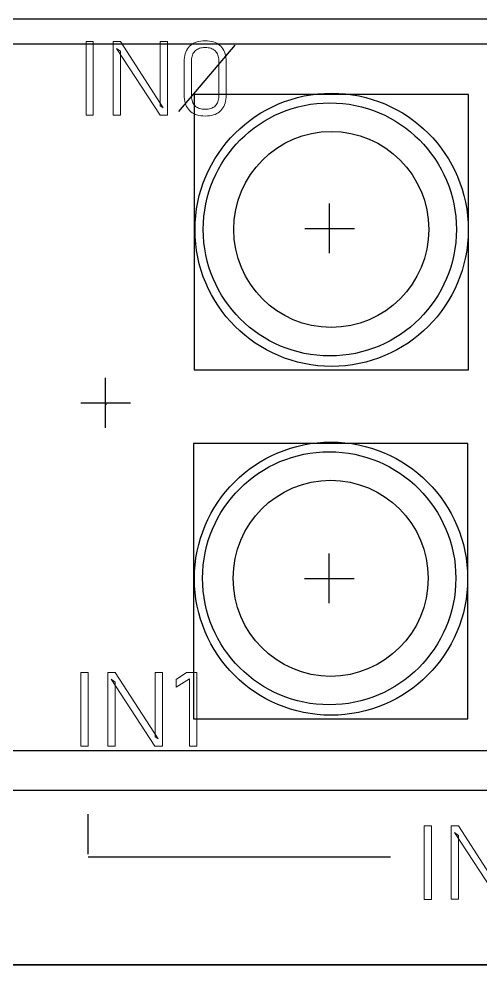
# Model space of a CAD drawing. Extents: x 47 to 362, y 46 to 259.
# Drawn here: x 185.02 to 203.58, y 86.4 to 124.65 of the extents above; entities that cross this region are included whole.
import ezdxf

# ---------------------------------------------------------------- set-up
doc = ezdxf.new("R2010")
doc.units = 0
for name, color, linetype in [('CAM1', 134, 'continuous'), ('CAM4', 7, 'continuous'), ('Work', 6, 'continuous')]:
    doc.layers.add(name, color=color, linetype=linetype)

msp = doc.modelspace()

# ---------------------------------------------------------------- linework, layer by layer
at = {"layer": 'CAM1', "linetype": 'continuous'}
for p, q in [((191.440783106587, 120.934171516993), (193.70679281925, 123.601956001405)), ((197.47741083907, 117.235338101651), (197.47741083907, 115.234187484361)), ((196.498745938643, 116.2274593236), (198.499896555934, 116.2274593236)), ((188.479536530669, 110.229850247253), (188.479536530669, 108.228699629963)), ((187.500871630242, 109.221971469202), (189.502022247533, 109.221971469202)), ((197.461343206377, 103.176159494775), (197.461343206377, 101.175008877484)), ((196.48267830595, 102.168280716723), (198.48382892324, 102.168280716723)), ((187.784970512289, 92.6992320886489), (187.780799579723, 91.0977738884735)), ((199.946688552463, 90.9769510912452), (187.799082033098, 90.9769510912452))]:
    msp.add_line(p, q, dxfattribs=at)
at = {"layer": 'CAM1', "linetype": 'continuous', "lineweight": 0}
for points in [[(188.0049410932, 120.781172275545), (187.7119410932, 120.781172275545), (187.7119410932, 123.739172275545), (188.0049410932, 123.739172275545), (188.0049410932, 120.781172275545)], [(188.7979410932, 123.739172275545), (189.0929410932, 123.739172275545), (190.8099410932, 121.074172275545), (190.6899410932, 121.155172275545), (190.6899410932, 123.739172275545), (190.9829410932, 123.739172275545), (190.9829410932, 120.783172275545), (190.6839410932, 120.783172275545), (188.9319410932, 123.468172275545), (189.0909410932, 123.352172275545), (189.0909410932, 120.783172275545), (188.7979410932, 120.783172275545), (188.7979410932, 123.739172275545)], [(192.4979410932, 120.750172275545), (192.4979410932, 120.750172275545), (192.408386909387, 120.752913016285), (192.323729844915, 120.761135238508), (192.243978130237, 120.774838942211), (192.169139995806, 120.794024127397), (192.099223672075, 120.818690794063), (192.034237389496, 120.848838942211), (191.974189378522, 120.884468571841), (191.919087869606, 120.925579682952), (191.8689410932, 120.972172275545), (191.8689410932, 120.972172275545), (191.823905427905, 121.023655128768), (191.784137252322, 121.079442508741), (191.749644796904, 121.139542645915), (191.720436292103, 121.203963770744), (191.696519968372, 121.272714113679), (191.677904056163, 121.345801905174), (191.66459678593, 121.423235375682), (191.656606388125, 121.505022755654), (191.6539410932, 121.591172275545), (191.6539410932, 122.935172275545), (191.6539410932, 122.935172275545), (191.656607759867, 123.021619463473), (191.664607759867, 123.103638667863), (191.6779410932, 123.181246349619), (191.696607759867, 123.254458969646), (191.720607759867, 123.323292988851), (191.7499410932, 123.387764868137), (191.784607759867, 123.447891068412), (191.824607759867, 123.503688050579), (191.8699410932, 123.555172275545), (191.8699410932, 123.555172275545), (191.92034987235, 123.601432906546), (191.975581696767, 123.642220286519), (192.035644796904, 123.677542645915), (192.100547403214, 123.707408215188), (192.170297746149, 123.73182522479), (192.244904056163, 123.750801905174), (192.324374563708, 123.764346486793), (192.408717499236, 123.772467200099), (192.4979410932, 123.775172275545), (192.4979410932, 123.775172275545), (192.587792945052, 123.772468571841), (192.672681833941, 123.76435746073), (192.752607759867, 123.750838942211), (192.82757072283, 123.731913016285), (192.89757072283, 123.707579682952), (192.962607759867, 123.677838942211), (193.022681833941, 123.642690794063), (193.077792945052, 123.602135238508), (193.1279410932, 123.556172275545), (193.1279410932, 123.556172275545), (193.172976758495, 123.504950053322), (193.212744934078, 123.449283386656), (193.247237389496, 123.389172275545), (193.276445894298, 123.324616719989), (193.300362218029, 123.255616719989), (193.318978130237, 123.182172275545), (193.33228540047, 123.104283386656), (193.340275798276, 123.021950053323), (193.3429410932, 122.935172275545), (193.3429410932, 121.591172275545), (193.3429410932, 121.591172275545), (193.340274426533, 121.504692165805), (193.332274426533, 121.422590656889), (193.3189410932, 121.344875979248), (193.300274426534, 121.271556363336), (193.276274426533, 121.202640039605), (193.2469410932, 121.138135238508), (193.212274426534, 121.078050190497), (193.172274426533, 121.022393126025), (193.1269410932, 120.971172275545), (193.1269410932, 120.971172275545), (193.076530942308, 120.924877350991), (193.021289515697, 120.883998064296), (192.961200352459, 120.848542645915), (192.896246991691, 120.818519326299), (192.826412972487, 120.793936335901), (192.751681833941, 120.774801905174), (192.672037115148, 120.761124264571), (192.587462355203, 120.752911644543), (192.4979410932, 120.750172275545), (192.4979410932, 120.750172275545)], [(192.4979410932, 121.023172275545), (192.4979410932, 121.023172275545), (192.559089241348, 121.02498709036), (192.616533685793, 121.030431534804), (192.670274426534, 121.039505608878), (192.720311463571, 121.052209312582), (192.766644796904, 121.068542645915), (192.809274426534, 121.088505608878), (192.848200352459, 121.112098201471), (192.883422574682, 121.139320423693), (192.9149410932, 121.170172275545), (192.9149410932, 121.170172275545), (192.943274426533, 121.204692165805), (192.968274426534, 121.242257323556), (192.9899410932, 121.282875979248), (193.008274426534, 121.326556363336), (193.023274426533, 121.373306706272), (193.0349410932, 121.423135238508), (193.043274426534, 121.476050190497), (193.048274426533, 121.532059792692), (193.0499410932, 121.591172275545), (193.0499410932, 122.935172275545), (193.0499410932, 122.935172275545), (193.048274426533, 122.994613976505), (193.043274426533, 123.050928105449), (193.0349410932, 123.104098201471), (193.023274426534, 123.154107803665), (193.008274426534, 123.200940451128), (192.9899410932, 123.244579682952), (192.968274426533, 123.285009038233), (192.943274426534, 123.322212056066), (192.9149410932, 123.356172275545), (192.9149410932, 123.356172275545), (192.883422574682, 123.387024127397), (192.848200352459, 123.414246349619), (192.809274426534, 123.437838942211), (192.766644796904, 123.457801905174), (192.72031146357, 123.474135238508), (192.670274426534, 123.486838942211), (192.616533685793, 123.495913016285), (192.559089241348, 123.50135746073), (192.4979410932, 123.503172275545), (192.4979410932, 123.503172275545), (192.437089241348, 123.50135746073), (192.379867019126, 123.495913016285), (192.326274426534, 123.486838942211), (192.276311463571, 123.474135238508), (192.229978130237, 123.457801905174), (192.187274426534, 123.437838942211), (192.148200352459, 123.414246349619), (192.112755908015, 123.387024127397), (192.0809410932, 123.356172275545), (192.0809410932, 123.356172275545), (192.052905427905, 123.322212056066), (192.028137252322, 123.285009038233), (192.006644796904, 123.244579682952), (191.988436292103, 123.200940451128), (191.973519968372, 123.154107803665), (191.961904056163, 123.104098201471), (191.95359678593, 123.050928105449), (191.948606388125, 122.994613976505), (191.9469410932, 122.935172275545), (191.9469410932, 121.591172275545), (191.9469410932, 121.591172275545), (191.948606388125, 121.532059792691), (191.95359678593, 121.476050190497), (191.961904056163, 121.423135238508), (191.973519968372, 121.373306706272), (191.988436292103, 121.326556363336), (192.006644796904, 121.282875979248), (192.028137252322, 121.242257323556), (192.052905427905, 121.204692165805), (192.0809410932, 121.170172275545), (192.0809410932, 121.170172275545), (192.112755908015, 121.139320423693), (192.148200352459, 121.112098201471), (192.187274426534, 121.088505608878), (192.229978130237, 121.068542645915), (192.276311463571, 121.052209312582), (192.326274426534, 121.039505608878), (192.379867019126, 121.030431534804), (192.437089241348, 121.02498709036), (192.4979410932, 121.023172275545), (192.4979410932, 121.023172275545)], [(187.801060424358, 95.4304474613997), (187.508060424358, 95.4304474613997), (187.508060424358, 98.3884474613997), (187.801060424358, 98.3884474613997), (187.801060424358, 95.4304474613997)], [(188.594060424358, 98.3884474613997), (188.889060424358, 98.3884474613997), (190.606060424358, 95.7234474613997), (190.486060424358, 95.8044474613997), (190.486060424358, 98.3884474613997), (190.779060424358, 98.3884474613997), (190.779060424358, 95.4324474613997), (190.480060424358, 95.4324474613997), (188.728060424358, 98.1174474613997), (188.887060424358, 98.0014474613997), (188.887060424358, 95.4324474613997), (188.594060424358, 95.4324474613997), (188.594060424358, 98.3884474613997)], [(192.164060424358, 95.4304474613997), (191.871060424358, 95.4304474613997), (191.871060424358, 98.1394474613997), (191.328060424358, 97.8004474613997), (191.328060424358, 98.1074474613997), (191.749060424358, 98.3884474613997), (192.164060424358, 98.3884474613997), (192.164060424358, 95.4304474613997)], [(201.584153510219, 89.2760085862431), (201.291153510219, 89.2760085862431), (201.291153510219, 92.2340085862431), (201.584153510219, 92.2340085862431), (201.584153510219, 89.2760085862431)], [(202.377153510219, 92.2340085862431), (202.672153510219, 92.2340085862431), (204.389153510219, 89.5690085862431), (204.269153510219, 89.6500085862431), (204.269153510219, 92.2340085862431), (204.562153510219, 92.2340085862431), (204.562153510219, 89.2780085862431), (204.263153510219, 89.2780085862431), (202.511153510219, 91.9630085862431), (202.670153510219, 91.8470085862431), (202.670153510219, 89.2780085862431), (202.377153510219, 89.2780085862431), (202.377153510219, 92.2340085862431)]]:
    msp.add_lwpolyline(points, close=True, dxfattribs=at)
at = {"layer": 'CAM1', "linetype": 'continuous'}
for centre in [(197.578361826574, 116.18014392531), (197.553552437231, 102.162089858898)]:
    msp.add_ellipse(centre, major_axis=(5.48864750064217, 0), ratio=0.999920446227035, dxfattribs=at)
at = {"layer": 'CAM4', "linetype": 'continuous'}
for centre in [(197.563378487274, 116.193959486946), (197.538569097931, 102.175905420534)]:
    msp.add_ellipse(centre, major_axis=(2.41231170988935e-16, -3.93973410698021), ratio=0.993814376950499, dxfattribs=at)
at = {"layer": 'CAM4'}
msp.add_point((188.508286783603, 109.165399331948), dxfattribs=at)
at = {"layer": 'Work', "linetype": 'continuous'}
for p, q in [((53.9678636360137, 86.6483845018261), (353.967863636014, 86.6483845018261)), ((123.453407729348, 86.6505551662495), (338.981698306923, 86.6733933772188))]:
    msp.add_line(p, q, dxfattribs=at)
for points in [[(53.9678636360137, 84.6483845018261), (353.967863636014, 84.6483845018261), (353.967863636014, 124.648384501826), (53.9678636360137, 124.648384501826)], [(353.967863636014, 124.648384501826), (53.9678636360137, 124.648384501826), (53.9678636360137, 123.648384501826), (353.967863636014, 123.648384501826)], [(192.05584225319, 110.55001842697), (203.075816610795, 110.55001842697), (203.075816610795, 121.611038555548), (192.05584225319, 121.611038555548)], [(192.031032863847, 96.5319643605585), (203.051007221452, 96.5319643605585), (203.051007221452, 107.592984489136), (192.031032863847, 107.592984489136)], [(110.468912866548, 95.2581809647941), (288.46809078974, 95.2581809647941), (288.46809078974, 93.6541860149783), (110.468912866548, 93.6541860149783)]]:
    msp.add_lwpolyline(points, close=True, dxfattribs=at)
for centre in [(197.505961555379, 116.195650093887), (197.481152166036, 102.177596027476)]:
    msp.add_circle(centre, 5.08519044164406, dxfattribs=at)

doc.saveas('drawing.dxf')
